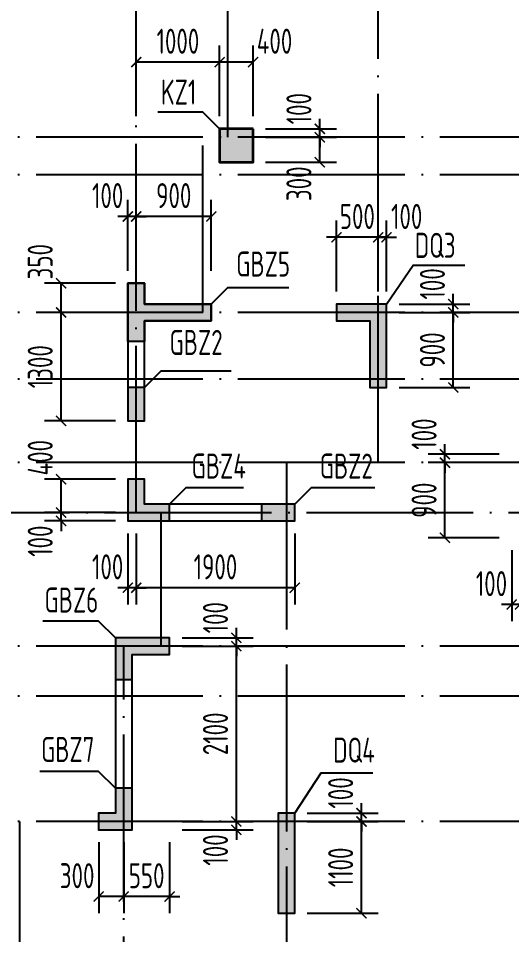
# Model space of a CAD drawing. Extents: x -461650 to 361314, y 245336 to 769729.
# Drawn here: x -112543 to -106630, y 643076 to 654057 of the extents above; entities that cross this region are included whole.
import ezdxf
from ezdxf.enums import TextEntityAlignment as Align

# ---------------------------------------------------------------- set-up
doc = ezdxf.new("R2010")
doc.units = 0
doc.header["$LTSCALE"] = 1000
doc.linetypes.add('DOTE', pattern=[2.42, 2, -0.2, 0.02, -0.2])
doc.layers.get('0').update_dxf_attribs({"linetype": 'CONTINUOUS'})
doc.layers.get('DEFPOINTS').update_dxf_attribs({"linetype": 'CONTINUOUS'})
for name, color, linetype in [('A-DOTE', 10, 'DOTE'), ('COLU_DE_TEXT', 7, 'CONTINUOUS'), ('LABEL', 1, 'CONTINUOUS'), ('S-Q墙实线', 6, 'CONTINUOUS'), ('S-Q墙标注', 3, 'CONTINUOUS'), ('S-X详图填充', 252, 'CONTINUOUS'), ('S-X详图实线', 4, 'CONTINUOUS'), ('S-Z柱实线', 6, 'CONTINUOUS'), ('S-Z柱编号', 6, 'CONTINUOUS')]:
    doc.layers.add(name, color=color, linetype=linetype)
doc.styles.add('TSSD_REIN', font='tssdeng.shx', dxfattribs={"width": 0.7, "height": 300, "bigfont": 'tssdchn.shx'})
doc.styles.add('结构文字', font='zstxt.shx', dxfattribs={"width": 0.7, "bigfont": 'zshz.shx'})
doc.dimstyles.new('STRUCK', dxfattribs={"dimtxt": 400, "dimasz": 121, "dimexe": 200, "dimexo": 150, "dimgap": 115, "dimtad": 1, "dimdec": 0, "dimdsep": 46, "dimtxsty": '结构文字', "dimblk": 'ARCHTICK', "dimcen": 400, "dimclrd": 3, "dimclre": 3, "dimclrt": 7, "dimadec": 0, "dimazin": 0, "dimtfac": 1, "dimtdec": 0, "dimtix": 1, "dimtmove": 2, "dimatfit": 3, "dimldrblk": '_DIMX', "dimfxl": 0, "dimtolj": 1, "dimtzin": 0, "dimarcsym": 0})

# ---------------------------------------------------------------- blocks, each defined once
blk = doc.blocks.new('20210726.16350016')
at = {"layer": 'A-DOTE'}
for p, q in [((18500, 13100.3), (18500, 21100)), ((19600, 17600), (19600, 21100)), ((21400, 13700), (21400, 21100)), ((55600, 17600), (3600, 17600)), ((19300, 15500), (19300, 17600)), ((55600, 17150), (3600, 17150)), ((55600, 15500), (3600, 15500)), ((55600, 14700), (3600, 14700)), ((55600, 13700), (3600, 13700)), ((20299.8, 13700), (20300, 3600)), ((3600, 13100.3), (55600, 13100.3)), ((18800, 11500), (18800, 13100)), ((55600, 11500), (3600, 11500)), ((18350, 3600), (18350, 11500)), ((55600, 10900), (3600, 10900)), ((55600, 9400), (3600, 9400)), ((17100, 9400), (17100, 3600))]:
    blk.add_line(p, q, dxfattribs=at)
blk = doc.blocks.new('_ArchTick')
at = {"color": 0, "linetype": 'ByBlock', "const_width": 0.15}
blk.add_lwpolyline([(-0.5, -0.5), (0.5, 0.5)], dxfattribs=at)
blk = doc.blocks.new('*D2688')
at = {"layer": 'DEFPOINTS', "color": 0}
for p in [(-109230, 644433), (-108430, 644433), (-109230, 643333)]:
    blk.add_point(p, dxfattribs=at)
at = {"layer": 'S-Q墙标注', "color": 3, "lineweight": -2}
for p, q in [((-109080, 644433), (-108230, 644433)), ((-108430, 643333), (-108430, 644433)), ((-109080, 643333), (-108230, 643333))]:
    blk.add_line(p, q, dxfattribs=at)
at = {"layer": 'S-Q墙标注', "color": 3, "lineweight": -2, "xscale": 121, "yscale": 121, "zscale": 121}
for p, rotation in [((-108430, 644433), 90), ((-108430, 643333), 270)]:
    blk.add_blockref('_ArchTick', p, dxfattribs=dict(at, rotation=rotation))
at = {"layer": 'S-Q墙标注', "color": 7, "insert": (-108680, 643883), "char_height": 300, "attachment_point": 5, "rotation": 90, "style": 'TSSD_REIN'}
blk.add_mtext('\\A1;1100', dxfattribs=at)
blk = doc.blocks.new('_DIMX')
blk.add_line((-150, 0), (150, 0))
at = {"const_width": 50}
blk.add_lwpolyline([(-70, -70), (70, 70)], dxfattribs=at)
blk = doc.blocks.new('*D2689')
at = {"layer": 'DEFPOINTS', "color": 0}
for p in [(-109230, 644533), (-108430, 644533), (-109230, 644433)]:
    blk.add_point(p, dxfattribs=at)
at = {"layer": 'S-Q墙标注', "color": 3, "lineweight": -2}
for p, q in [((-108430, 644533), (-108430, 644654)), ((-109080, 644533), (-108230, 644533)), ((-108430, 644433), (-108430, 644533)), ((-109080, 644433), (-108230, 644433)), ((-108430, 644433), (-108430, 644312))]:
    blk.add_line(p, q, dxfattribs=at)
at = {"layer": 'S-Q墙标注', "color": 3, "lineweight": -2, "xscale": 121, "yscale": 121, "zscale": 121}
for p, rotation in [((-108430, 644533), 270), ((-108430, 644433), 90)]:
    blk.add_blockref('_ArchTick', p, dxfattribs=dict(at, rotation=rotation))
at = {"layer": 'S-Q墙标注', "color": 7, "insert": (-108680, 644775), "char_height": 300, "attachment_point": 5, "rotation": 90, "style": 'TSSD_REIN'}
blk.add_mtext('\\A1;100', dxfattribs=at)
blk = doc.blocks.new('*D2698')
at = {"layer": 'DEFPOINTS', "color": 0}
for p in [(-107430, 648733), (-106630, 648733), (-106630, 647833)]:
    blk.add_point(p, dxfattribs=at)
at = {"layer": 'S-Q墙标注', "color": 3, "lineweight": -2}
for p, q in [((-106780, 648733), (-107630, 648733)), ((-107430, 647833), (-107430, 648733)), ((-106780, 647833), (-107630, 647833))]:
    blk.add_line(p, q, dxfattribs=at)
at = {"layer": 'S-Q墙标注', "color": 3, "lineweight": -2, "xscale": 121, "yscale": 121, "zscale": 121}
for p, rotation in [((-107430, 648733), 90), ((-107430, 647833), 270)]:
    blk.add_blockref('_ArchTick', p, dxfattribs=dict(at, rotation=rotation))
at = {"layer": 'S-Q墙标注', "color": 7, "insert": (-107680, 648283), "char_height": 300, "attachment_point": 5, "rotation": 90, "style": 'TSSD_REIN'}
blk.add_mtext('\\A1;900', dxfattribs=at)
blk = doc.blocks.new('*D2699')
at = {"layer": 'DEFPOINTS', "color": 0}
for p in [(-107430, 648833), (-106630, 648833), (-106630, 648733)]:
    blk.add_point(p, dxfattribs=at)
at = {"layer": 'S-Q墙标注', "color": 3, "lineweight": -2}
for p, q in [((-107430, 648833), (-107430, 648954)), ((-106780, 648833), (-107630, 648833)), ((-107430, 648733), (-107430, 648833)), ((-106780, 648733), (-107630, 648733)), ((-107430, 648733), (-107430, 648612))]:
    blk.add_line(p, q, dxfattribs=at)
at = {"layer": 'S-Q墙标注', "color": 3, "lineweight": -2, "xscale": 121, "yscale": 121, "zscale": 121}
for p, rotation in [((-107430, 648833), 270), ((-107430, 648733), 90)]:
    blk.add_blockref('_ArchTick', p, dxfattribs=dict(at, rotation=rotation))
at = {"layer": 'S-Q墙标注', "color": 7, "insert": (-107680, 649075), "char_height": 300, "attachment_point": 5, "rotation": 90, "style": 'TSSD_REIN'}
blk.add_mtext('\\A1;100', dxfattribs=at)
blk = doc.blocks.new('*D2701')
at = {"layer": 'DEFPOINTS', "color": 0}
for p in [(-106630, 647833), (-106530, 647833), (-106630, 647033)]:
    blk.add_point(p, dxfattribs=at)
at = {"layer": 'S-Q墙标注', "color": 3, "lineweight": -2}
for p, q in [((-106630, 647683), (-106630, 646833)), ((-106530, 647683), (-106530, 646833)), ((-106630, 647033), (-106751, 647033)), ((-106530, 647033), (-106630, 647033)), ((-106530, 647033), (-106409, 647033))]:
    blk.add_line(p, q, dxfattribs=at)
at = {"layer": 'S-Q墙标注', "color": 3, "lineweight": -2, "xscale": 121, "yscale": 121, "zscale": 121}
blk.add_blockref('_ArchTick', (-106630, 647033), dxfattribs=at)
at = {"layer": 'S-Q墙标注', "color": 3, "lineweight": -2, "xscale": 121, "yscale": 121, "zscale": 121, "rotation": 180}
blk.add_blockref('_ArchTick', (-106530, 647033), dxfattribs=at)
at = {"layer": 'S-Q墙标注', "color": 7, "insert": (-106872, 647283), "char_height": 300, "attachment_point": 5, "style": 'TSSD_REIN'}
blk.add_mtext('\\A1;100', dxfattribs=at)
blk = doc.blocks.new('*D2702')
at = {"layer": 'DEFPOINTS', "color": 0}
for p in [(-112030, 648134), (-111230, 648134), (-111230, 648034)]:
    blk.add_point(p, dxfattribs=at)
at = {"layer": 'S-Q墙标注', "color": 3, "lineweight": -2}
for p, q in [((-112030, 648134), (-112030, 648255)), ((-111380, 648134), (-112230, 648134)), ((-112030, 648034), (-112030, 648134)), ((-111380, 648034), (-112230, 648034)), ((-112030, 648034), (-112030, 647913))]:
    blk.add_line(p, q, dxfattribs=at)
at = {"layer": 'S-Q墙标注', "color": 3, "lineweight": -2, "xscale": 121, "yscale": 121, "zscale": 121}
for p, rotation in [((-112030, 648134), 270), ((-112030, 648034), 90)]:
    blk.add_blockref('_ArchTick', p, dxfattribs=dict(at, rotation=rotation))
at = {"layer": 'S-Q墙标注', "color": 7, "insert": (-112280, 647792), "char_height": 300, "attachment_point": 5, "rotation": 90, "style": 'TSSD_REIN'}
blk.add_mtext('\\A1;100', dxfattribs=at)
blk = doc.blocks.new('*D2703')
at = {"layer": 'DEFPOINTS', "color": 0}
for p in [(-112030, 648534), (-111230, 648534), (-111230, 648134)]:
    blk.add_point(p, dxfattribs=at)
at = {"layer": 'S-Q墙标注', "color": 3, "lineweight": -2}
for p, q in [((-111380, 648534), (-112230, 648534)), ((-112030, 648134), (-112030, 648534)), ((-111380, 648134), (-112230, 648134))]:
    blk.add_line(p, q, dxfattribs=at)
at = {"layer": 'S-Q墙标注', "color": 3, "lineweight": -2, "xscale": 121, "yscale": 121, "zscale": 121}
for p, rotation in [((-112030, 648534), 90), ((-112030, 648134), 270)]:
    blk.add_blockref('_ArchTick', p, dxfattribs=dict(at, rotation=rotation))
at = {"layer": 'S-Q墙标注', "color": 7, "insert": (-112280, 648792), "char_height": 300, "attachment_point": 5, "rotation": 90, "style": 'TSSD_REIN'}
blk.add_mtext('\\A1;400', dxfattribs=at)
blk = doc.blocks.new('*D2704')
at = {"layer": 'DEFPOINTS', "color": 0}
for p in [(-111130, 648034), (-109230, 648034), (-111130, 647234)]:
    blk.add_point(p, dxfattribs=at)
at = {"layer": 'S-Q墙标注', "color": 3, "lineweight": -2}
for p, q in [((-111130, 647884), (-111130, 647034)), ((-109230, 647884), (-109230, 647034)), ((-109230, 647234), (-111130, 647234))]:
    blk.add_line(p, q, dxfattribs=at)
at = {"layer": 'S-Q墙标注', "color": 3, "lineweight": -2, "xscale": 121, "yscale": 121, "zscale": 121, "rotation": 180}
blk.add_blockref('_ArchTick', (-111130, 647234), dxfattribs=at)
at = {"layer": 'S-Q墙标注', "color": 3, "lineweight": -2, "xscale": 121, "yscale": 121, "zscale": 121}
blk.add_blockref('_ArchTick', (-109230, 647234), dxfattribs=at)
at = {"layer": 'S-Q墙标注', "color": 7, "insert": (-110180, 647484), "char_height": 300, "attachment_point": 5, "style": 'TSSD_REIN'}
blk.add_mtext('\\A1;1900', dxfattribs=at)
blk = doc.blocks.new('*D2705')
at = {"layer": 'DEFPOINTS', "color": 0}
for p in [(-111230, 648034), (-111130, 648034), (-111230, 647234)]:
    blk.add_point(p, dxfattribs=at)
at = {"layer": 'S-Q墙标注', "color": 3, "lineweight": -2}
for p, q in [((-111230, 647884), (-111230, 647034)), ((-111130, 647884), (-111130, 647034)), ((-111230, 647234), (-111351, 647234)), ((-111130, 647234), (-111230, 647234)), ((-111130, 647234), (-111009, 647234))]:
    blk.add_line(p, q, dxfattribs=at)
at = {"layer": 'S-Q墙标注', "color": 3, "lineweight": -2, "xscale": 121, "yscale": 121, "zscale": 121}
blk.add_blockref('_ArchTick', (-111230, 647234), dxfattribs=at)
at = {"layer": 'S-Q墙标注', "color": 3, "lineweight": -2, "xscale": 121, "yscale": 121, "zscale": 121, "rotation": 180}
blk.add_blockref('_ArchTick', (-111130, 647234), dxfattribs=at)
at = {"layer": 'S-Q墙标注', "color": 7, "insert": (-111472, 647484), "char_height": 300, "attachment_point": 5, "style": 'TSSD_REIN'}
blk.add_mtext('\\A1;100', dxfattribs=at)
blk = doc.blocks.new('*D2706')
at = {"layer": 'DEFPOINTS', "color": 0}
for p in [(-108130, 650533), (-107330, 650533), (-108130, 649633)]:
    blk.add_point(p, dxfattribs=at)
at = {"layer": 'S-Q墙标注', "color": 3, "lineweight": -2}
for p, q in [((-107980, 650533), (-107130, 650533)), ((-107330, 649633), (-107330, 650533)), ((-107980, 649633), (-107130, 649633))]:
    blk.add_line(p, q, dxfattribs=at)
at = {"layer": 'S-Q墙标注', "color": 3, "lineweight": -2, "xscale": 121, "yscale": 121, "zscale": 121}
for p, rotation in [((-107330, 650533), 90), ((-107330, 649633), 270)]:
    blk.add_blockref('_ArchTick', p, dxfattribs=dict(at, rotation=rotation))
at = {"layer": 'S-Q墙标注', "color": 7, "insert": (-107580, 650083), "char_height": 300, "attachment_point": 5, "rotation": 90, "style": 'TSSD_REIN'}
blk.add_mtext('\\A1;900', dxfattribs=at)
blk = doc.blocks.new('*D2707')
at = {"layer": 'DEFPOINTS', "color": 0}
for p in [(-108130, 650633), (-108130, 650533), (-107330, 650633)]:
    blk.add_point(p, dxfattribs=at)
at = {"layer": 'S-Q墙标注', "color": 3, "lineweight": -2}
for p, q in [((-107330, 650633), (-107330, 650754)), ((-107980, 650633), (-107130, 650633)), ((-107980, 650533), (-107130, 650533)), ((-107330, 650533), (-107330, 650633)), ((-107330, 650533), (-107330, 650412))]:
    blk.add_line(p, q, dxfattribs=at)
at = {"layer": 'S-Q墙标注', "color": 3, "lineweight": -2, "xscale": 121, "yscale": 121, "zscale": 121}
for p, rotation in [((-107330, 650633), 270), ((-107330, 650533), 90)]:
    blk.add_blockref('_ArchTick', p, dxfattribs=dict(at, rotation=rotation))
at = {"layer": 'S-Q墙标注', "color": 7, "insert": (-107580, 650875), "char_height": 300, "attachment_point": 5, "rotation": 90, "style": 'TSSD_REIN'}
blk.add_mtext('\\A1;100', dxfattribs=at)
blk = doc.blocks.new('*D2708')
at = {"layer": 'DEFPOINTS', "color": 0}
for p in [(-108230, 651433), (-108230, 650633), (-108130, 650633)]:
    blk.add_point(p, dxfattribs=at)
at = {"layer": 'S-Q墙标注', "color": 3, "lineweight": -2}
for p, q in [((-108230, 650783), (-108230, 651633)), ((-108130, 650783), (-108130, 651633)), ((-108230, 651433), (-108351, 651433)), ((-108130, 651433), (-108230, 651433)), ((-108130, 651433), (-108009, 651433))]:
    blk.add_line(p, q, dxfattribs=at)
at = {"layer": 'S-Q墙标注', "color": 3, "lineweight": -2, "xscale": 121, "yscale": 121, "zscale": 121}
blk.add_blockref('_ArchTick', (-108230, 651433), dxfattribs=at)
at = {"layer": 'S-Q墙标注', "color": 3, "lineweight": -2, "xscale": 121, "yscale": 121, "zscale": 121, "rotation": 180}
blk.add_blockref('_ArchTick', (-108130, 651433), dxfattribs=at)
at = {"layer": 'S-Q墙标注', "color": 7, "insert": (-107888, 651683), "char_height": 300, "attachment_point": 5, "style": 'TSSD_REIN'}
blk.add_mtext('\\A1;100', dxfattribs=at)
blk = doc.blocks.new('*D2709')
at = {"layer": 'DEFPOINTS', "color": 0}
for p in [(-108730, 651433), (-108730, 650633), (-108230, 650633)]:
    blk.add_point(p, dxfattribs=at)
at = {"layer": 'S-Q墙标注', "color": 3, "lineweight": -2}
for p, q in [((-108730, 650783), (-108730, 651633)), ((-108230, 650783), (-108230, 651633)), ((-108730, 651433), (-108851, 651433)), ((-108230, 651433), (-108730, 651433)), ((-108230, 651433), (-108109, 651433))]:
    blk.add_line(p, q, dxfattribs=at)
at = {"layer": 'S-Q墙标注', "color": 3, "lineweight": -2, "xscale": 121, "yscale": 121, "zscale": 121}
blk.add_blockref('_ArchTick', (-108730, 651433), dxfattribs=at)
at = {"layer": 'S-Q墙标注', "color": 3, "lineweight": -2, "xscale": 121, "yscale": 121, "zscale": 121, "rotation": 180}
blk.add_blockref('_ArchTick', (-108230, 651433), dxfattribs=at)
at = {"layer": 'S-Q墙标注', "color": 7, "insert": (-108480, 651683), "char_height": 300, "attachment_point": 5, "style": 'TSSD_REIN'}
blk.add_mtext('\\A1;500', dxfattribs=at)
blk = doc.blocks.new('*D2710')
at = {"layer": 'DEFPOINTS', "color": 0}
for p in [(-110730, 644433), (-109930, 644433), (-110730, 644333)]:
    blk.add_point(p, dxfattribs=at)
at = {"layer": 'S-Q墙标注', "color": 3, "lineweight": -2}
for p, q in [((-109930, 644433), (-109930, 644554)), ((-110580, 644433), (-109730, 644433)), ((-109930, 644333), (-109930, 644433)), ((-110580, 644333), (-109730, 644333)), ((-109930, 644333), (-109930, 644212))]:
    blk.add_line(p, q, dxfattribs=at)
at = {"layer": 'S-Q墙标注', "color": 3, "lineweight": -2, "xscale": 121, "yscale": 121, "zscale": 121}
for p, rotation in [((-109930, 644433), 270), ((-109930, 644333), 90)]:
    blk.add_blockref('_ArchTick', p, dxfattribs=dict(at, rotation=rotation))
at = {"layer": 'S-Q墙标注', "color": 7, "insert": (-110180, 644091), "char_height": 300, "attachment_point": 5, "rotation": 90, "style": 'TSSD_REIN'}
blk.add_mtext('\\A1;100', dxfattribs=at)
blk = doc.blocks.new('*D2711')
at = {"layer": 'DEFPOINTS', "color": 0}
for p in [(-110730, 646533), (-109930, 646533), (-110730, 644433)]:
    blk.add_point(p, dxfattribs=at)
at = {"layer": 'S-Q墙标注', "color": 3, "lineweight": -2}
for p, q in [((-110580, 646533), (-109730, 646533)), ((-109930, 644433), (-109930, 646533)), ((-110580, 644433), (-109730, 644433))]:
    blk.add_line(p, q, dxfattribs=at)
at = {"layer": 'S-Q墙标注', "color": 3, "lineweight": -2, "xscale": 121, "yscale": 121, "zscale": 121}
for p, rotation in [((-109930, 646533), 90), ((-109930, 644433), 270)]:
    blk.add_blockref('_ArchTick', p, dxfattribs=dict(at, rotation=rotation))
at = {"layer": 'S-Q墙标注', "color": 7, "insert": (-110180, 645483), "char_height": 300, "attachment_point": 5, "rotation": 90, "style": 'TSSD_REIN'}
blk.add_mtext('\\A1;2100', dxfattribs=at)
blk = doc.blocks.new('*D2712')
at = {"layer": 'DEFPOINTS', "color": 0}
for p in [(-110730, 646633), (-109930, 646633), (-110730, 646533)]:
    blk.add_point(p, dxfattribs=at)
at = {"layer": 'S-Q墙标注', "color": 3, "lineweight": -2}
for p, q in [((-109930, 646633), (-109930, 646754)), ((-110580, 646633), (-109730, 646633)), ((-109930, 646533), (-109930, 646633)), ((-110580, 646533), (-109730, 646533)), ((-109930, 646533), (-109930, 646412))]:
    blk.add_line(p, q, dxfattribs=at)
at = {"layer": 'S-Q墙标注', "color": 3, "lineweight": -2, "xscale": 121, "yscale": 121, "zscale": 121}
for p, rotation in [((-109930, 646633), 270), ((-109930, 646533), 90)]:
    blk.add_blockref('_ArchTick', p, dxfattribs=dict(at, rotation=rotation))
at = {"layer": 'S-Q墙标注', "color": 7, "insert": (-110180, 646875), "char_height": 300, "attachment_point": 5, "rotation": 90, "style": 'TSSD_REIN'}
blk.add_mtext('\\A1;100', dxfattribs=at)
blk = doc.blocks.new('*D2452')
at = {"layer": 'DEFPOINTS', "color": 0}
for p in [(-111280, 644333), (-110730, 644333), (-111280, 643533)]:
    blk.add_point(p, dxfattribs=at)
at = {"layer": 'S-Q墙标注', "color": 3, "lineweight": -2}
for p, q in [((-111280, 644183), (-111280, 643333)), ((-110730, 644183), (-110730, 643333)), ((-111280, 643533), (-111401, 643533)), ((-110730, 643533), (-111280, 643533)), ((-110730, 643533), (-110609, 643533))]:
    blk.add_line(p, q, dxfattribs=at)
at = {"layer": 'S-Q墙标注', "color": 3, "lineweight": -2, "xscale": 121, "yscale": 121, "zscale": 121}
blk.add_blockref('_ArchTick', (-111280, 643533), dxfattribs=at)
at = {"layer": 'S-Q墙标注', "color": 3, "lineweight": -2, "xscale": 121, "yscale": 121, "zscale": 121, "rotation": 180}
blk.add_blockref('_ArchTick', (-110730, 643533), dxfattribs=at)
at = {"layer": 'S-Q墙标注', "color": 7, "insert": (-111005, 643783), "char_height": 300, "attachment_point": 5, "style": 'TSSD_REIN'}
blk.add_mtext('\\A1;550', dxfattribs=at)
blk = doc.blocks.new('*D2453')
at = {"layer": 'DEFPOINTS', "color": 0}
for p in [(-111580, 644333), (-111280, 644333), (-111580, 643533)]:
    blk.add_point(p, dxfattribs=at)
at = {"layer": 'S-Q墙标注', "color": 3, "lineweight": -2}
for p, q in [((-111580, 644183), (-111580, 643333)), ((-111280, 644183), (-111280, 643333)), ((-111280, 643533), (-111580, 643533))]:
    blk.add_line(p, q, dxfattribs=at)
at = {"layer": 'S-Q墙标注', "color": 3, "lineweight": -2, "xscale": 121, "yscale": 121, "zscale": 121, "rotation": 180}
blk.add_blockref('_ArchTick', (-111580, 643533), dxfattribs=at)
at = {"layer": 'S-Q墙标注', "color": 3, "lineweight": -2, "xscale": 121, "yscale": 121, "zscale": 121}
blk.add_blockref('_ArchTick', (-111280, 643533), dxfattribs=at)
at = {"layer": 'S-Q墙标注', "color": 7, "insert": (-111838, 643783), "char_height": 300, "attachment_point": 5, "style": 'TSSD_REIN'}
blk.add_mtext('\\A1;300', dxfattribs=at)
blk = doc.blocks.new('*D2482')
at = {"layer": 'DEFPOINTS', "color": 0}
for p in [(-109730, 652733), (-108930, 652733), (-109730, 652633)]:
    blk.add_point(p, dxfattribs=at)
at = {"layer": 'S-Q墙标注', "color": 3, "lineweight": -2}
for p, q in [((-108930, 652733), (-108930, 652854)), ((-109580, 652733), (-108730, 652733)), ((-108930, 652633), (-108930, 652733)), ((-109580, 652633), (-108730, 652633)), ((-108930, 652633), (-108930, 652512))]:
    blk.add_line(p, q, dxfattribs=at)
at = {"layer": 'S-Q墙标注', "color": 3, "lineweight": -2, "xscale": 121, "yscale": 121, "zscale": 121}
for p, rotation in [((-108930, 652733), 270), ((-108930, 652633), 90)]:
    blk.add_blockref('_ArchTick', p, dxfattribs=dict(at, rotation=rotation))
at = {"layer": 'S-Q墙标注', "color": 7, "insert": (-109180, 652975), "char_height": 300, "attachment_point": 5, "rotation": 90, "style": 'TSSD_REIN'}
blk.add_mtext('\\A1;100', dxfattribs=at)
blk = doc.blocks.new('*D2485')
at = {"layer": 'DEFPOINTS', "color": 0}
for p in [(-109730, 652633), (-108930, 652633), (-109730, 652333)]:
    blk.add_point(p, dxfattribs=at)
at = {"layer": 'S-Q墙标注', "color": 3, "lineweight": -2}
for p, q in [((-109580, 652633), (-108730, 652633)), ((-108930, 652333), (-108930, 652633)), ((-109580, 652333), (-108730, 652333))]:
    blk.add_line(p, q, dxfattribs=at)
at = {"layer": 'S-Q墙标注', "color": 3, "lineweight": -2, "xscale": 121, "yscale": 121, "zscale": 121}
for p, rotation in [((-108930, 652633), 90), ((-108930, 652333), 270)]:
    blk.add_blockref('_ArchTick', p, dxfattribs=dict(at, rotation=rotation))
at = {"layer": 'S-Q墙标注', "color": 7, "insert": (-109180, 652075), "char_height": 300, "attachment_point": 5, "rotation": 90, "style": 'TSSD_REIN'}
blk.add_mtext('\\A1;300', dxfattribs=at)
blk = doc.blocks.new('*D2486')
at = {"layer": 'DEFPOINTS', "color": 0}
for p in [(-110130, 653533), (-110130, 652733), (-109730, 652733)]:
    blk.add_point(p, dxfattribs=at)
at = {"layer": 'S-Q墙标注', "color": 3, "lineweight": -2}
for p, q in [((-110130, 652883), (-110130, 653733)), ((-109730, 652883), (-109730, 653733)), ((-109730, 653533), (-110130, 653533))]:
    blk.add_line(p, q, dxfattribs=at)
at = {"layer": 'S-Q墙标注', "color": 3, "lineweight": -2, "xscale": 121, "yscale": 121, "zscale": 121, "rotation": 180}
blk.add_blockref('_ArchTick', (-110130, 653533), dxfattribs=at)
at = {"layer": 'S-Q墙标注', "color": 3, "lineweight": -2, "xscale": 121, "yscale": 121, "zscale": 121}
blk.add_blockref('_ArchTick', (-109730, 653533), dxfattribs=at)
at = {"layer": 'S-Q墙标注', "color": 7, "insert": (-109472, 653783), "char_height": 300, "attachment_point": 5, "style": 'TSSD_REIN'}
blk.add_mtext('\\A1;400', dxfattribs=at)
blk = doc.blocks.new('*D2488')
at = {"layer": 'DEFPOINTS', "color": 0}
for p in [(-111130, 653533), (-111130, 652733), (-110130, 652733)]:
    blk.add_point(p, dxfattribs=at)
at = {"layer": 'S-Q墙标注', "color": 3, "lineweight": -2}
for p, q in [((-111130, 652883), (-111130, 653733)), ((-110130, 652883), (-110130, 653733)), ((-110130, 653533), (-111130, 653533))]:
    blk.add_line(p, q, dxfattribs=at)
at = {"layer": 'S-Q墙标注', "color": 3, "lineweight": -2, "xscale": 121, "yscale": 121, "zscale": 121, "rotation": 180}
blk.add_blockref('_ArchTick', (-111130, 653533), dxfattribs=at)
at = {"layer": 'S-Q墙标注', "color": 3, "lineweight": -2, "xscale": 121, "yscale": 121, "zscale": 121}
blk.add_blockref('_ArchTick', (-110130, 653533), dxfattribs=at)
at = {"layer": 'S-Q墙标注', "color": 7, "insert": (-110630, 653783), "char_height": 300, "attachment_point": 5, "style": 'TSSD_REIN'}
blk.add_mtext('\\A1;1000', dxfattribs=at)
blk = doc.blocks.new('*D2396')
at = {"layer": 'DEFPOINTS', "color": 0}
for p in [(-112030, 650533), (-111230, 650533), (-111230, 649233)]:
    blk.add_point(p, dxfattribs=at)
at = {"layer": 'S-Q墙标注', "color": 3, "lineweight": -2}
for p, q in [((-111380, 650533), (-112230, 650533)), ((-112030, 649233), (-112030, 650533)), ((-111380, 649233), (-112230, 649233))]:
    blk.add_line(p, q, dxfattribs=at)
at = {"layer": 'S-Q墙标注', "color": 3, "lineweight": -2, "xscale": 121, "yscale": 121, "zscale": 121}
for p, rotation in [((-112030, 650533), 90), ((-112030, 649233), 270)]:
    blk.add_blockref('_ArchTick', p, dxfattribs=dict(at, rotation=rotation))
at = {"layer": 'S-Q墙标注', "color": 7, "insert": (-112280, 649883), "char_height": 300, "attachment_point": 5, "rotation": 90, "style": 'TSSD_REIN'}
blk.add_mtext('\\A1;1300', dxfattribs=at)
blk = doc.blocks.new('*D2397')
at = {"layer": 'DEFPOINTS', "color": 0}
for p in [(-112030, 650883), (-111230, 650883), (-111230, 650533)]:
    blk.add_point(p, dxfattribs=at)
at = {"layer": 'S-Q墙标注', "color": 3, "lineweight": -2}
for p, q in [((-111380, 650883), (-112230, 650883)), ((-112030, 650533), (-112030, 650883)), ((-111380, 650533), (-112230, 650533))]:
    blk.add_line(p, q, dxfattribs=at)
at = {"layer": 'S-Q墙标注', "color": 3, "lineweight": -2, "xscale": 121, "yscale": 121, "zscale": 121}
for p, rotation in [((-112030, 650883), 90), ((-112030, 650533), 270)]:
    blk.add_blockref('_ArchTick', p, dxfattribs=dict(at, rotation=rotation))
at = {"layer": 'S-Q墙标注', "color": 7, "insert": (-112280, 651141), "char_height": 300, "attachment_point": 5, "rotation": 90, "style": 'TSSD_REIN'}
blk.add_mtext('\\A1;350', dxfattribs=at)
blk = doc.blocks.new('*D2398')
at = {"layer": 'DEFPOINTS', "color": 0}
for p in [(-111130, 651683), (-111130, 650883), (-110230, 650883)]:
    blk.add_point(p, dxfattribs=at)
at = {"layer": 'S-Q墙标注', "color": 3, "lineweight": -2}
for p, q in [((-111130, 651033), (-111130, 651883)), ((-110230, 651033), (-110230, 651883)), ((-110230, 651683), (-111130, 651683))]:
    blk.add_line(p, q, dxfattribs=at)
at = {"layer": 'S-Q墙标注', "color": 3, "lineweight": -2, "xscale": 121, "yscale": 121, "zscale": 121, "rotation": 180}
blk.add_blockref('_ArchTick', (-111130, 651683), dxfattribs=at)
at = {"layer": 'S-Q墙标注', "color": 3, "lineweight": -2, "xscale": 121, "yscale": 121, "zscale": 121}
blk.add_blockref('_ArchTick', (-110230, 651683), dxfattribs=at)
at = {"layer": 'S-Q墙标注', "color": 7, "insert": (-110680, 651933), "char_height": 300, "attachment_point": 5, "style": 'TSSD_REIN'}
blk.add_mtext('\\A1;900', dxfattribs=at)
blk = doc.blocks.new('*D2399')
at = {"layer": 'DEFPOINTS', "color": 0}
for p in [(-111230, 651683), (-111230, 650883), (-111130, 650883)]:
    blk.add_point(p, dxfattribs=at)
at = {"layer": 'S-Q墙标注', "color": 3, "lineweight": -2}
for p, q in [((-111230, 651033), (-111230, 651883)), ((-111130, 651033), (-111130, 651883)), ((-111230, 651683), (-111351, 651683)), ((-111130, 651683), (-111230, 651683)), ((-111130, 651683), (-111009, 651683))]:
    blk.add_line(p, q, dxfattribs=at)
at = {"layer": 'S-Q墙标注', "color": 3, "lineweight": -2, "xscale": 121, "yscale": 121, "zscale": 121}
blk.add_blockref('_ArchTick', (-111230, 651683), dxfattribs=at)
at = {"layer": 'S-Q墙标注', "color": 3, "lineweight": -2, "xscale": 121, "yscale": 121, "zscale": 121, "rotation": 180}
blk.add_blockref('_ArchTick', (-111130, 651683), dxfattribs=at)
at = {"layer": 'S-Q墙标注', "color": 7, "insert": (-111472, 651933), "char_height": 300, "attachment_point": 5, "style": 'TSSD_REIN'}
blk.add_mtext('\\A1;100', dxfattribs=at)

msp = doc.modelspace()

# ---------------------------------------------------------------- hatches: boundary and pattern name
at = {"layer": 'S-X详图填充'}
h = msp.add_hatch(color=256, dxfattribs=at)
h.dxf.hatch_style = 1
h.paths.add_polyline_path([(-109730.21, 652733.42), (-110130.21, 652733.42), (-110130.21, 652333.42), (-109730.21, 652333.42)])
h = msp.add_hatch(color=256, dxfattribs=at)
h.dxf.hatch_style = 1
h.paths.add_polyline_path([(-111030.21, 650182.96), (-111230.21, 650182.96), (-111230.21, 650883.42), (-111030.21, 650883.42), (-111030.21, 650633.42), (-110230.09, 650633.42), (-110230.09, 650433.42), (-111030.21, 650433.42)])
h = msp.add_hatch(color=256, dxfattribs=at)
h.dxf.hatch_style = 1
h.paths.add_polyline_path([(-108130.21, 650633.42), (-108730.13, 650633.42), (-108730.13, 650433.42), (-108330.21, 650433.42), (-108330.21, 649633.42), (-108130.21, 649633.42)])
h = msp.add_hatch(color=256, dxfattribs=at)
h.dxf.hatch_style = 1
h.paths.add_polyline_path([(-111030.21, 649633.42), (-111230.21, 649633.42), (-111230.21, 649233.42), (-111030.21, 649233.42)])
h = msp.add_hatch(color=256, dxfattribs=at)
h.dxf.hatch_style = 1
h.paths.add_polyline_path([(-110730.21, 648033.69), (-110730.21, 648233.69), (-111030.21, 648233.69), (-111030.21, 648533.69), (-111230.21, 648533.69), (-111230.21, 648033.69)])
h = msp.add_hatch(color=256, dxfattribs=at)
h.dxf.hatch_style = 1
h.paths.add_polyline_path([(-109630.21, 648233.69), (-109630.21, 648033.69), (-109230.21, 648033.69), (-109230.21, 648233.69)])
h = msp.add_hatch(color=256, dxfattribs=at)
h.dxf.hatch_style = 1
h.paths.add_polyline_path([(-111380.21, 646133.42), (-111180.21, 646133.42), (-111180.21, 646433.42), (-110730.34, 646433.42), (-110730.34, 646633.42), (-111380.21, 646633.42)])
h = msp.add_hatch(color=256, dxfattribs=at)
h.dxf.hatch_style = 1
h.paths.add_polyline_path([(-111180.21, 644833.42), (-111380.21, 644833.42), (-111380.21, 644533.42), (-111580.21, 644533.42), (-111580.21, 644333.42), (-111180.21, 644333.42)])
h = msp.add_hatch(color=256, dxfattribs=at)
h.dxf.hatch_style = 1
h.paths.add_polyline_path([(-109430.31, 643333.42), (-109230.31, 643333.42), (-109230.22, 644533.42), (-109430.22, 644533.42)])

# ---------------------------------------------------------------- linework, layer by layer
at = {"layer": 'LABEL'}
msp.add_lwpolyline([(-110130.21, 652733.42), (-110330.21, 652933.42), (-110869.16, 652933.42)], dxfattribs=at)
at = {"layer": 'S-Q墙实线'}
for points in [[(-111230.21, 650533.42), (-111230.21, 649233.42), (-111030.21, 649233.42), (-111030.21, 650433.42), (-110230.61, 650433.42), (-110230.61, 650633.42), (-111030.21, 650633.42), (-111030.21, 650883.42), (-111230.21, 650883.42)], [(-108130.21, 650633.42), (-108730.13, 650633.42), (-108730.13, 650433.42), (-108330.21, 650433.42), (-108330.21, 649633.42), (-108130.21, 649633.42)], [(-111030.21, 648233.69), (-111030.21, 648533.69), (-111230.21, 648533.69), (-111230.21, 648033.69), (-110830.34, 648033.69), (-109230.21, 648033.69), (-109230.21, 648233.69), (-110830.34, 648233.69)], [(-111180.21, 644333.42), (-111180.21, 645933.42), (-111180.21, 646433.42), (-110730.34, 646433.42), (-110730.34, 646633.42), (-111380.21, 646633.42), (-111380.21, 645933.42), (-111380.21, 644533.42), (-111580.21, 644533.42), (-111580.21, 644333.42)], [(-109230.22, 643333.42), (-109230.22, 644533.42), (-109430.22, 644533.42), (-109430.22, 643333.42)]]:
    msp.add_lwpolyline(points, close=True, dxfattribs=at)
at = {"layer": 'S-X详图实线'}
for points in [[(-109730.21, 652733.42), (-110130.21, 652733.42), (-110130.21, 652333.42), (-109730.21, 652333.42), (-109730.21, 652733.42)], [(-111030.21, 650182.96), (-111230.21, 650182.96), (-111230.21, 650883.42), (-111030.21, 650883.42), (-111030.21, 650633.42), (-110230.09, 650633.42), (-110230.09, 650433.42), (-111030.21, 650433.42), (-111030.21, 650433.42)], [(-108130.21, 650633.42), (-108730.13, 650633.42), (-108730.13, 650433.42), (-108330.21, 650433.42), (-108330.21, 649633.42), (-108130.21, 649633.42), (-108130.21, 650633.42)], [(-111030.21, 649633.42), (-111230.21, 649633.42), (-111230.21, 649233.42), (-111030.21, 649233.42), (-111030.21, 649633.42)], [(-110730.21, 648033.69), (-110730.21, 648233.69), (-111030.21, 648233.69), (-111030.21, 648533.69), (-111230.21, 648533.69), (-111230.21, 648033.69), (-110730.21, 648033.69)], [(-109630.21, 648233.69), (-109630.21, 648033.69), (-109230.21, 648033.69), (-109230.21, 648233.69), (-109630.21, 648233.69)], [(-111380.21, 646133.42), (-111180.21, 646133.42), (-111180.21, 646433.42), (-110730.34, 646433.42), (-110730.34, 646633.42), (-111380.21, 646633.42), (-111380.21, 646133.42)], [(-111180.21, 644833.42), (-111380.21, 644833.42), (-111380.21, 644533.42), (-111580.21, 644533.42), (-111580.21, 644333.42), (-111180.21, 644333.42), (-111180.21, 644833.42)], [(-109430.31, 643333.42), (-109230.31, 643333.42), (-109230.22, 644533.42), (-109430.22, 644533.42), (-109430.22, 644133.42)]]:
    msp.add_lwpolyline(points, close=True, dxfattribs=at)
at = {"layer": 'S-Z柱实线', "lineweight": 35}
msp.add_lwpolyline([(-109730.21, 652733.42), (-110130.21, 652733.42), (-110130.21, 652333.42), (-109730.21, 652333.42)], close=True, dxfattribs=at)
at = {"layer": 'S-Z柱编号', "color": 7}
for points in [[(-108130.21, 650633.42), (-107810.51, 651098.49), (-107189.72, 651098.49)], [(-110230.8, 650633.42), (-110030.8, 650833.42), (-109299.57, 650833.42)], [(-111030.21, 649633.42), (-110830.21, 649833.42), (-109990.21, 649833.42)], [(-110730.21, 648233.69), (-110530.21, 648433.69), (-109842.43, 648433.69)], [(-109230.21, 648233.69), (-109030.21, 648433.69), (-108268.38, 648433.69)], [(-111380.21, 646633.42), (-111580.21, 646833.42), (-112248.86, 646833.42)], [(-111380.21, 644833.42), (-111580.21, 645033.42), (-112286.77, 645033.42)], [(-109230.22, 644533.42), (-108914.26, 645016.14), (-108294.92, 645016.14)]]:
    msp.add_lwpolyline(points, dxfattribs=at)

# ---------------------------------------------------------------- block references
at = {"layer": 'A-DOTE'}
msp.add_blockref('20210726.16350016', (-129630.21, 635033.37), dxfattribs=at)

# ---------------------------------------------------------------- texts
at = {"layer": 'COLU_DE_TEXT', "style": 'TSSD_REIN', "width": 0.7}
msp.add_text('KZ1', height=300, dxfattribs=at).set_placement((-110834.06, 652933.42), align=Align.BOTTOM_LEFT)
at = {"layer": 'S-Z柱编号', "color": 7, "style": 'TSSD_REIN', "width": 0.7}
for s, p in [('DQ3', (-107790.93, 651097.04)), ('GBZ5', (-109930.8, 650872.78)), ('GBZ2', (-110730.21, 649933.42)), ('GBZ4', (-110466.04, 648451.93)), ('GBZ2', (-108930.21, 648451.93)), ('GBZ6', (-112228.63, 646846.22)), ('GBZ7', (-112270.46, 645055.87)), ('DQ4', (-108768.72, 645048.52))]:
    msp.add_text(s, height=300, dxfattribs=at).set_placement(p, align=Align.BOTTOM_LEFT)

# ---------------------------------------------------------------- dimensions: what is measured, and where the dimension line sits
at = {"layer": 'S-Q墙标注'}
for base, p1, p2, angle, picture, middle in [((-111130.21, 653533.42), (-110130.21, 652733.42), (-111130.21, 652733.42), 180, '*D2488', (-110630.21, 653783.42)), ((-111130.2, 651683.42), (-110230.09, 650883.42), (-111130.2, 650883.42), 180, '*D2398', (-110680.15, 651933.42)), ((-108730.13, 651433.42), (-108230.21, 650633.42), (-108730.13, 650633.42), 180, '*D2709', (-108480.17, 651683.42)), ((-112030.21, 650533.42), (-111230.21, 649233.42), (-111230.21, 650533.42), 90, '*D2396', (-112280.21, 649883.42)), ((-107330.21, 650533.42), (-108130.21, 649633.42), (-108130.21, 650533.42), 90, '*D2706', (-107580.21, 650083.42)), ((-107430.22, 648733.42), (-106630.22, 647833.42), (-106630.22, 648733.42), 90, '*D2698', (-107680.22, 648283.42)), ((-111130.21, 647233.69), (-109230.21, 648033.69), (-111130.21, 648033.69), 180, '*D2704', (-110180.21, 647483.69)), ((-109930.15, 646533.42), (-110730.15, 644433.42), (-110730.15, 646533.42), 90, '*D2711', (-110180.15, 645483.42)), ((-108430.22, 644433.42), (-109230.22, 643333.42), (-109230.22, 644433.42), 90, '*D2688', (-108680.22, 643883.42)), ((-111280.2, 643533.4), (-110730.33, 644333.4), (-111280.2, 644333.4), 180, '*D2452', (-111005.26, 643783.4))]:
    dim = msp.add_linear_dim(base=base, p1=p1, p2=p2, angle=angle, dimstyle='STRUCK', override={"dimtxt": 300, "dimgap": 100, "dimtxsty": 'TSSD_REIN'}, dxfattribs=at)
    dim.commit()
    dim.dimension.update_dxf_attribs({"geometry": picture, "text_midpoint": middle})
for base, p1, p2, angle, picture, middle in [((-110130.21, 653533.42), (-109730.21, 652733.42), (-110130.21, 652733.42), 180, '*D2486', (-109472.14, 653783.42)), ((-108930.21, 652733.42), (-109730.21, 652633.42), (-109730.21, 652733.42), 90, '*D2482', (-109180.21, 652975.34)), ((-108930.21, 652633.42), (-109730.21, 652333.42), (-109730.21, 652633.42), 90, '*D2485', (-109180.21, 652075.34)), ((-111230.21, 651683.42), (-111130.2, 650883.42), (-111230.21, 650883.42), 180, '*D2399', (-111472.14, 651933.42)), ((-108230.21, 651433.42), (-108130.21, 650633.42), (-108230.21, 650633.42), 180, '*D2708', (-107888.29, 651683.42)), ((-112030.21, 650883.42), (-111230.21, 650533.42), (-111230.21, 650883.42), 90, '*D2397', (-112280.21, 651141.5)), ((-107330.21, 650633.42), (-108130.21, 650533.42), (-108130.21, 650633.42), 90, '*D2707', (-107580.21, 650875.35)), ((-107430.22, 648833.42), (-106630.22, 648733.42), (-106630.22, 648833.42), 90, '*D2699', (-107680.22, 649075.34)), ((-112030.21, 648533.69), (-111230.21, 648133.69), (-111230.21, 648533.69), 90, '*D2703', (-112280.21, 648791.77)), ((-112030.21, 648133.69), (-111230.21, 648033.69), (-111230.21, 648133.69), 90, '*D2702', (-112280.21, 647791.77)), ((-111230.21, 647233.69), (-111130.21, 648033.69), (-111230.21, 648033.69), 180, '*D2705', (-111472.13, 647483.69)), ((-106630.22, 647033.42), (-106530.21, 647833.42), (-106630.22, 647833.42), 180, '*D2701', (-106872.15, 647283.42)), ((-109930.15, 646633.42), (-110730.15, 646533.42), (-110730.15, 646633.42), 90, '*D2712', (-110180.15, 646875.34)), ((-108430.22, 644533.42), (-109230.22, 644433.42), (-109230.22, 644533.42), 90, '*D2689', (-108680.22, 644775.34)), ((-109930.15, 644433.42), (-110730.15, 644333.42), (-110730.15, 644433.42), 90, '*D2710', (-110180.15, 644091.5)), ((-111580.2, 643533.4), (-111280.2, 644333.4), (-111580.2, 644333.4), 180, '*D2453', (-111838.28, 643783.4))]:
    dim = msp.add_linear_dim(base=base, p1=p1, p2=p2, angle=angle, dimstyle='STRUCK', override={"dimtxt": 300, "dimgap": 100, "dimtxsty": 'TSSD_REIN'}, dxfattribs=at)
    dim.commit()
    dim.dimension.update_dxf_attribs({"geometry": picture, "text_midpoint": middle, "dimtype": 160})

doc.saveas('drawing.dxf')
